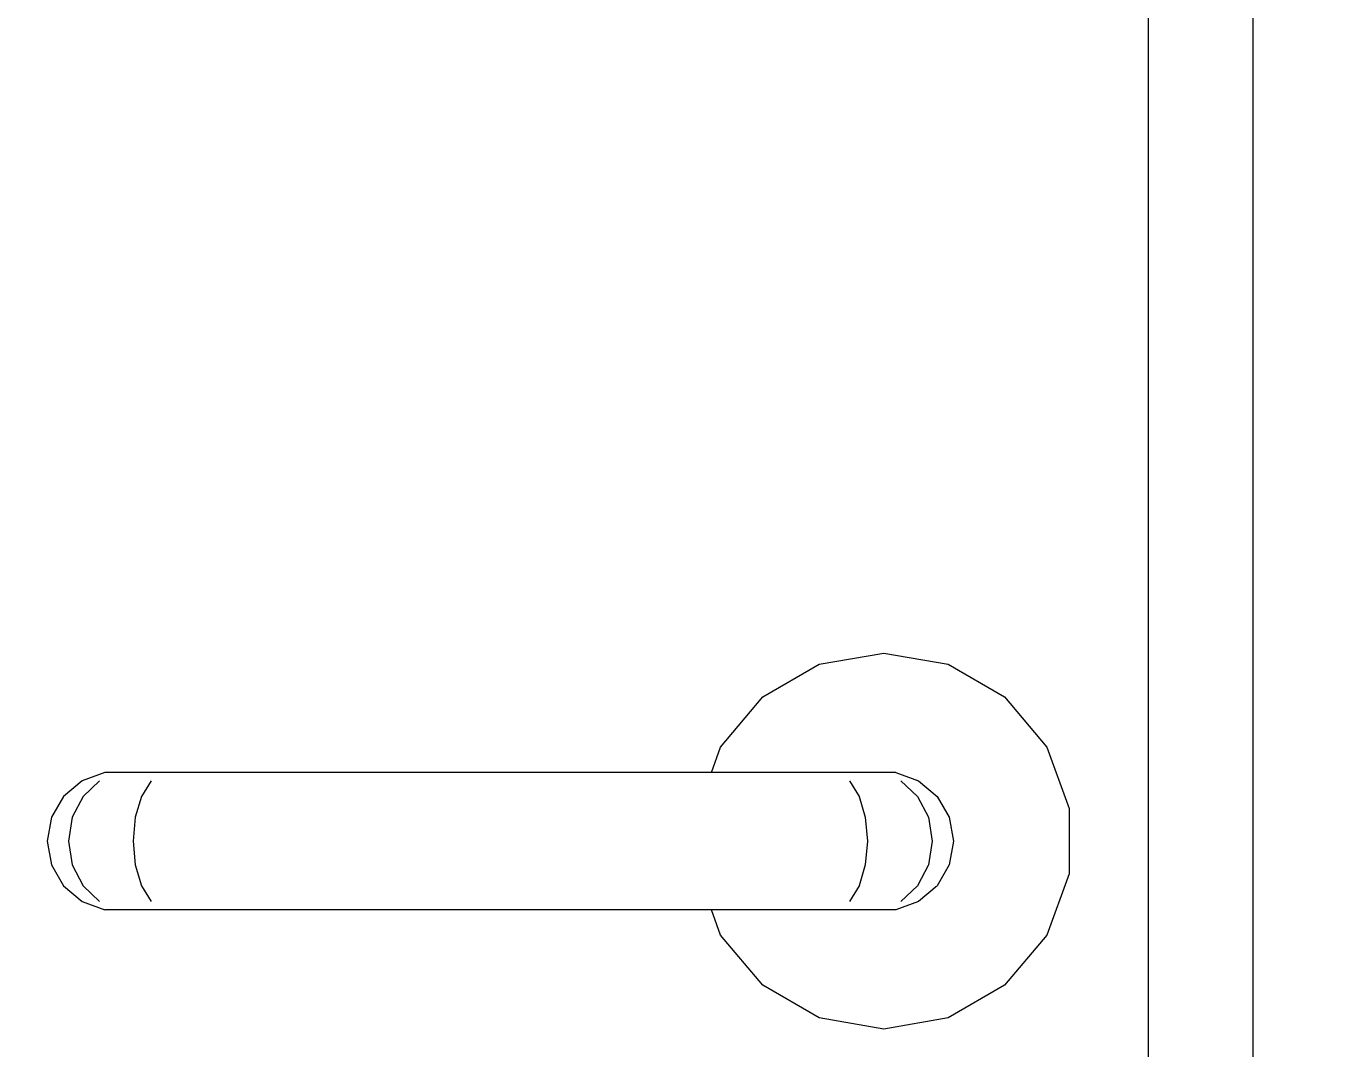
# Model space of a CAD drawing. Header units: millimetres. Extents: x -15634 to 67596, y -3027 to 55843.
# Drawn here: x 23143.4 to 23331.4, y 39265.8 to 39412.5 of the extents above; entities that cross this region are included whole.
import ezdxf

# ---------------------------------------------------------------- set-up
doc = ezdxf.new("R2010")
doc.units = ezdxf.units.MM
doc.header["$MEASUREMENT"] = 0
doc.set_wipeout_variables(frame=1)
doc.linetypes.add('Wipeout_Contour', pattern=[1000, 0, -1000])
doc.layers.add('Dimensioning - General', color=7, linetype='Continuous')
doc.layers.add('Structural - Bearing', color=7, linetype='Continuous')
for name, color, linetype, lineweight, true_color in [('Dimensioning - General_Pen_No__61', 7, 'Continuous', 20, 0x6a6a6a), ('Dimensioning - General_Pen_No__88', 7, 'Continuous', 20, 0xfd4435), ('Structural - Bearing_Pen_No__82', 7, 'Continuous', 20, 0xaaaaaa)]:
    doc.layers.add(name, color=color, linetype=linetype, lineweight=lineweight, true_color=true_color)
doc.styles.add('GENERATED_STYLE_6', font='calibril.ttf')
doc.dimstyles.new('GENERATED_STYLE__3', dxfattribs={"dimtxt": 195.999997, "dimasz": 106.4, "dimexe": 0.18, "dimexo": 0.0625, "dimgap": 0.09, "dimtad": 1, "dimdec": 0, "dimlfac": 0.1, "dimzin": 0, "dimdsep": 46, "dimtxsty": 'GENERATED_STYLE_6', "dimblk": 'ARROWHEAD_2', "dimblk1": 'ARROWHEAD_2', "dimblk2": 'ARROWHEAD_2', "dimcen": 0.09, "dimse1": 1, "dimse2": 1, "dimclrd": 256, "dimclre": 256, "dimclrt": 256, "dimadec": 0, "dimazin": 0, "dimtfac": 1, "dimtdec": 4, "dimtmove": 0, "dimatfit": 3, "dimfxl": 1, "dimtolj": 1, "dimtzin": 0, "dimarcsym": 0})

# ---------------------------------------------------------------- blocks, each defined once
blk = doc.blocks.new('*D61')
at = {"layer": 'Dimensioning - General_Pen_No__61', "color": 251, "linetype": 'Continuous', "lineweight": 20, "true_color": 0x6a6a6a, "transparency": 16777216}
for p, q in [((27454.43, 40936.02), (27594.43, 40855.19)), ((27629.43, 40895.6), (27419.43, 40895.6)), ((27524.43, 38195.6), (27524.43, 40895.6)), ((27454.43, 38236.02), (27594.43, 38155.19)), ((27629.43, 38195.6), (27419.43, 38195.6))]:
    blk.add_line(p, q, dxfattribs=at)
at = {"layer": 'Dimensioning - General_Pen_No__88', "color": 20, "lineweight": 20, "true_color": 0xfd4435, "transparency": 16777216, "char_height": 196, "attachment_point": 7, "rotation": 90, "style": 'GENERATED_STYLE_6'}
for s, insert in [('\\A1;{\\pql;\\fCalibri Light|b0|i0|c0|p34;20}', (27485.23, 40537.36)), ('\\A1;{\\pql;\\fCalibri Light|b0|i0|c0|p34;270}', (27485.23, 39307.27))]:
    blk.add_mtext(s, dxfattribs=dict(at, insert=insert))
blk = doc.blocks.new('ARROWHEAD_2')
at = {"color": 0, "linetype": 'Continuous', "lineweight": 0}
for p, q in [((-0.3781, -0.655), (0.3781, 0.655)), ((0, 0), (-1, 0))]:
    blk.add_line(p, q, dxfattribs=at)
blk = doc.blocks.new('*D109')
at = {"layer": 'Dimensioning - General_Pen_No__61', "color": 251, "linetype": 'Continuous', "lineweight": 20, "true_color": 0x6a6a6a, "transparency": 16777216}
for p, q in [((28004.43, 40936.02), (28144.43, 40855.19)), ((28179.43, 40895.6), (27969.43, 40895.6)), ((28074.43, 38195.6), (28074.43, 40895.6)), ((28004.43, 38236.02), (28144.43, 38155.19)), ((28179.43, 38195.6), (27969.43, 38195.6))]:
    blk.add_line(p, q, dxfattribs=at)
at = {"layer": 'Dimensioning - General_Pen_No__88', "color": 20, "lineweight": 20, "true_color": 0xfd4435, "transparency": 16777216, "char_height": 196, "attachment_point": 7, "rotation": 90, "style": 'GENERATED_STYLE_6'}
for s, insert in [('\\A1;{\\pql;\\fCalibri Light|b0|i0|c0|p34;20}', (28035.23, 40537.36)), ('\\A1;{\\pql;\\fCalibri Light|b0|i0|c0|p34;270}', (28035.23, 39307.27))]:
    blk.add_mtext(s, dxfattribs=dict(at, insert=insert))
blk = doc.blocks.new('*D133')
at = {"layer": 'Dimensioning - General_Pen_No__61', "color": 251, "linetype": 'Continuous', "lineweight": 20, "true_color": 0x6a6a6a, "transparency": 16777216}
for p, q in [((28554.43, 41136.02), (28694.43, 41055.19)), ((28729.43, 41095.6), (28519.43, 41095.6)), ((28624.43, 38195.6), (28624.43, 41095.6)), ((28554.43, 38236.02), (28694.43, 38155.19)), ((28729.43, 38195.6), (28519.43, 38195.6))]:
    blk.add_line(p, q, dxfattribs=at)
at = {"layer": 'Dimensioning - General_Pen_No__88', "color": 20, "lineweight": 20, "true_color": 0xfd4435, "transparency": 16777216, "insert": (28585.23, 39407.27), "char_height": 196, "attachment_point": 7, "rotation": 90, "style": 'GENERATED_STYLE_6'}
blk.add_mtext('\\A1;{\\pql;\\fCalibri Light|b0|i0|c0|p34;290}', dxfattribs=at)
blk = doc.blocks.new('*D157')
at = {"layer": 'Dimensioning - General_Pen_No__61', "color": 251, "linetype": 'Continuous', "lineweight": 20, "true_color": 0x6a6a6a, "transparency": 16777216}
for p, q in [((34964.93, 40936.02), (35104.93, 40855.19)), ((35139.93, 40895.6), (34929.93, 40895.6)), ((35034.93, 38195.6), (35034.93, 40895.6)), ((34964.93, 38236.02), (35104.93, 38155.19)), ((35139.93, 38195.6), (34929.93, 38195.6))]:
    blk.add_line(p, q, dxfattribs=at)
at = {"layer": 'Dimensioning - General_Pen_No__88', "color": 20, "lineweight": 20, "true_color": 0xfd4435, "transparency": 16777216, "char_height": 196, "attachment_point": 7, "rotation": 90, "style": 'GENERATED_STYLE_6'}
for s, insert in [('\\A1;{\\pql;\\fCalibri Light|b0|i0|c0|p34;20}', (34995.73, 40537.36)), ('\\A1;{\\pql;\\fCalibri Light|b0|i0|c0|p34;270}', (34995.73, 39307.27))]:
    blk.add_mtext(s, dxfattribs=dict(at, insert=insert))
blk = doc.blocks.new('*D205')
at = {"layer": 'Dimensioning - General_Pen_No__61', "color": 251, "linetype": 'Continuous', "lineweight": 20, "true_color": 0x6a6a6a, "transparency": 16777216}
for p, q in [((35514.93, 40936.02), (35654.93, 40855.19)), ((35689.93, 40895.6), (35479.93, 40895.6)), ((35584.93, 38195.6), (35584.93, 40895.6)), ((35514.93, 38236.02), (35654.93, 38155.19)), ((35689.93, 38195.6), (35479.93, 38195.6))]:
    blk.add_line(p, q, dxfattribs=at)
at = {"layer": 'Dimensioning - General_Pen_No__88', "color": 20, "lineweight": 20, "true_color": 0xfd4435, "transparency": 16777216, "char_height": 196, "attachment_point": 7, "rotation": 90, "style": 'GENERATED_STYLE_6'}
for s, insert in [('\\A1;{\\pql;\\fCalibri Light|b0|i0|c0|p34;20}', (35545.73, 40537.36)), ('\\A1;{\\pql;\\fCalibri Light|b0|i0|c0|p34;270}', (35545.73, 39307.27))]:
    blk.add_mtext(s, dxfattribs=dict(at, insert=insert))
blk = doc.blocks.new('*D229')
at = {"layer": 'Dimensioning - General_Pen_No__61', "color": 251, "linetype": 'Continuous', "lineweight": 20, "true_color": 0x6a6a6a, "transparency": 16777216}
for p, q in [((36064.93, 41136.02), (36204.93, 41055.19)), ((36239.93, 41095.6), (36029.93, 41095.6)), ((36134.93, 38195.6), (36134.93, 41095.6)), ((36064.93, 38236.02), (36204.93, 38155.19)), ((36239.93, 38195.6), (36029.93, 38195.6))]:
    blk.add_line(p, q, dxfattribs=at)
at = {"layer": 'Dimensioning - General_Pen_No__88', "color": 20, "lineweight": 20, "true_color": 0xfd4435, "transparency": 16777216, "insert": (36095.73, 39407.27), "char_height": 196, "attachment_point": 7, "rotation": 90, "style": 'GENERATED_STYLE_6'}
blk.add_mtext('\\A1;{\\pql;\\fCalibri Light|b0|i0|c0|p34;290}', dxfattribs=at)

msp = doc.modelspace()

# ---------------------------------------------------------------- wipeouts: each hides what was drawn before it
at = {"color": 254, "linetype": 'Wipeout_Contour', "lineweight": 0, "ltscale": 182939.686384}
msp.add_wipeout([(23319.37, 38295.6), (23331.37, 38295.6), (23331.37, 40382.6), (23319.37, 40370.6)], dxfattribs=at).dxf.layer = 'Structural - Bearing'
at = {"color": 254, "linetype": 'Wipeout_Contour', "lineweight": 0, "ltscale": 1233038.039666045}
msp.add_wipeout([(23242.98, 39309.1), (23241.66, 39305.45), (23268.1, 39305.45), (23271.37, 39304.26), (23274.03, 39302.03), (23275.76, 39299.02), (23276.37, 39295.6), (23275.76, 39292.18), (23274.03, 39289.18), (23271.37, 39286.94), (23268.1, 39285.76), (23241.66, 39285.76), (23242.98, 39282.1), (23249.01, 39274.92), (23257.13, 39270.23), (23266.37, 39268.6), (23275.6, 39270.23), (23283.72, 39274.92), (23289.75, 39282.1), (23292.96, 39290.92), (23292.96, 39300.29), (23289.75, 39309.1), (23283.72, 39316.29), (23275.6, 39320.98), (23266.37, 39322.6), (23257.13, 39320.98), (23249.01, 39316.29)], dxfattribs=at).dxf.layer = 'Structural - Bearing'

# ---------------------------------------------------------------- next in the draw order: linework, layer by layer
at = {"layer": 'Structural - Bearing_Pen_No__82', "color": 253, "linetype": 'Continuous', "lineweight": 20, "true_color": 0xaaaaaa}
for p, q in [((23257.13, 39320.98), (23266.37, 39322.6)), ((23266.37, 39322.6), (23275.6, 39320.98)), ((23249.01, 39316.29), (23257.13, 39320.98)), ((23275.6, 39320.98), (23283.72, 39316.29)), ((23242.98, 39309.1), (23249.01, 39316.29)), ((23283.72, 39316.29), (23289.75, 39309.1)), ((23289.75, 39309.1), (23292.96, 39300.29)), ((23292.96, 39300.29), (23292.96, 39290.92)), ((23292.96, 39290.92), (23289.75, 39282.1)), ((23249.01, 39274.92), (23242.98, 39282.1)), ((23289.75, 39282.1), (23283.72, 39274.92)), ((23257.13, 39270.23), (23249.01, 39274.92)), ((23283.72, 39274.92), (23275.6, 39270.23)), ((23266.37, 39268.6), (23257.13, 39270.23)), ((23275.6, 39270.23), (23266.37, 39268.6))]:
    msp.add_line(p, q, dxfattribs=at)

# ---------------------------------------------------------------- next in the draw order: wipeouts: each hides what was drawn before it
at = {"color": 254, "linetype": 'Wipeout_Contour', "lineweight": 0, "ltscale": 182875.776807}
msp.add_wipeout([(23304.37, 40355.6), (23304.37, 38295.6), (23319.37, 38295.6), (23319.37, 40355.6)], dxfattribs=at).dxf.layer = 'Structural - Bearing'
at = {"color": 254, "linetype": 'Wipeout_Contour', "lineweight": 0, "ltscale": 182704.05978}
msp.add_wipeout([(23265.91, 39305.45), (23268.84, 39304.26), (23271.37, 39304.26), (23268.1, 39305.45)], dxfattribs=at).dxf.layer = 'Structural - Bearing'
at = {"color": 254, "linetype": 'Wipeout_Contour', "lineweight": 0, "ltscale": 182678.534533}
msp.add_wipeout([(23273.32, 39295.6), (23272.78, 39292.18), (23275.76, 39292.18), (23276.37, 39295.6)], dxfattribs=at).dxf.layer = 'Structural - Bearing'

# ---------------------------------------------------------------- next in the draw order: linework, layer by layer
at = {"layer": 'Structural - Bearing_Pen_No__82', "color": 253, "linetype": 'Continuous', "lineweight": 20, "true_color": 0xaaaaaa}
for p, q in [((23319.37, 38295.6), (23319.37, 40370.6)), ((23304.37, 38295.6), (23304.37, 40355.6))]:
    msp.add_line(p, q, dxfattribs=at)

# ---------------------------------------------------------------- next in the draw order: wipeouts: each hides what was drawn before it
at = {"color": 254, "linetype": 'Wipeout_Contour', "lineweight": 0, "ltscale": 182703.893015}
msp.add_wipeout([(23268.84, 39304.26), (23271.23, 39302.03), (23274.03, 39302.03), (23271.37, 39304.26)], dxfattribs=at).dxf.layer = 'Structural - Bearing'
at = {"color": 254, "linetype": 'Wipeout_Contour', "lineweight": 0, "ltscale": 182665.223528}
msp.add_wipeout([(23271.23, 39289.18), (23274.03, 39289.18), (23275.76, 39292.18), (23272.78, 39292.18)], dxfattribs=at).dxf.layer = 'Structural - Bearing'

# ---------------------------------------------------------------- next in the draw order: wipeouts: each hides what was drawn before it
at = {"color": 254, "linetype": 'Wipeout_Contour', "lineweight": 0, "ltscale": 182694.801846}
msp.add_wipeout([(23259.77, 39305.45), (23261.46, 39304.26), (23268.84, 39304.26), (23265.91, 39305.45)], dxfattribs=at).dxf.layer = 'Structural - Bearing'
at = {"color": 254, "linetype": 'Wipeout_Contour', "lineweight": 0, "ltscale": 182699.117337}
msp.add_wipeout([(23271.23, 39302.03), (23272.78, 39299.02), (23275.76, 39299.02), (23274.03, 39302.03)], dxfattribs=at).dxf.layer = 'Structural - Bearing'
at = {"color": 254, "linetype": 'Wipeout_Contour', "lineweight": 0, "ltscale": 182651.963517}
msp.add_wipeout([(23268.84, 39286.94), (23271.37, 39286.94), (23274.03, 39289.18), (23271.23, 39289.18)], dxfattribs=at).dxf.layer = 'Structural - Bearing'

# ---------------------------------------------------------------- next in the draw order: linework, layer by layer
at = {"layer": 'Structural - Bearing_Pen_No__82', "color": 253, "linetype": 'Continuous', "lineweight": 20, "true_color": 0xaaaaaa}
msp.add_line((23268.1, 39305.45), (23265.91, 39305.45), dxfattribs=at)

# ---------------------------------------------------------------- next in the draw order: wipeouts: each hides what was drawn before it
at = {"color": 254, "linetype": 'Wipeout_Contour', "lineweight": 0, "ltscale": 182693.16609}
msp.add_wipeout([(23261.46, 39304.26), (23262.83, 39302.03), (23271.23, 39302.03), (23268.84, 39304.26)], dxfattribs=at).dxf.layer = 'Structural - Bearing'
at = {"color": 254, "linetype": 'Wipeout_Contour', "lineweight": 0, "ltscale": 182690.305588}
msp.add_wipeout([(23272.78, 39299.02), (23273.32, 39295.6), (23276.37, 39295.6), (23275.76, 39299.02)], dxfattribs=at).dxf.layer = 'Structural - Bearing'
at = {"color": 254, "linetype": 'Wipeout_Contour', "lineweight": 0, "ltscale": 182640.356887}
msp.add_wipeout([(23268.84, 39286.94), (23265.91, 39285.76), (23268.1, 39285.76), (23271.37, 39286.94)], dxfattribs=at).dxf.layer = 'Structural - Bearing'

# ---------------------------------------------------------------- next in the draw order: linework, layer by layer
at = {"layer": 'Structural - Bearing_Pen_No__82', "color": 253, "linetype": 'Continuous', "lineweight": 20, "true_color": 0xaaaaaa}
for p, q in [((23268.1, 39305.45), (23271.37, 39304.26)), ((23275.76, 39299.02), (23276.37, 39295.6)), ((23276.37, 39295.6), (23275.76, 39292.18))]:
    msp.add_line(p, q, dxfattribs=at)

# ---------------------------------------------------------------- next in the draw order: wipeouts: each hides what was drawn before it
at = {"color": 254, "linetype": 'Wipeout_Contour', "lineweight": 0, "ltscale": 182678.941649}
msp.add_wipeout([(23259.77, 39305.45), (23251.6, 39305.45), (23252.03, 39304.26), (23261.46, 39304.26)], dxfattribs=at).dxf.layer = 'Structural - Bearing'
at = {"color": 254, "linetype": 'Wipeout_Contour', "lineweight": 0, "ltscale": 182687.296755}
msp.add_wipeout([(23262.83, 39302.03), (23263.73, 39299.02), (23272.78, 39299.02), (23271.23, 39302.03)], dxfattribs=at).dxf.layer = 'Structural - Bearing'
at = {"color": 254, "linetype": 'Wipeout_Contour', "lineweight": 0, "ltscale": 182666.126864}
msp.add_wipeout([(23264.04, 39295.6), (23263.73, 39292.18), (23272.78, 39292.18), (23273.32, 39295.6)], dxfattribs=at).dxf.layer = 'Structural - Bearing'

# ---------------------------------------------------------------- next in the draw order: linework, layer by layer
at = {"layer": 'Structural - Bearing_Pen_No__82', "color": 253, "linetype": 'Continuous', "lineweight": 20, "true_color": 0xaaaaaa}
for p, q in [((23265.91, 39305.45), (23259.77, 39305.45)), ((23268.84, 39304.26), (23271.23, 39302.03)), ((23271.37, 39304.26), (23274.03, 39302.03)), ((23275.76, 39292.18), (23274.03, 39289.18))]:
    msp.add_line(p, q, dxfattribs=at)

# ---------------------------------------------------------------- next in the draw order: wipeouts: each hides what was drawn before it
at = {"color": 254, "linetype": 'Wipeout_Contour', "lineweight": 0, "ltscale": 182674.996871}
msp.add_wipeout([(23261.46, 39304.26), (23252.03, 39304.26), (23252.38, 39302.03), (23262.83, 39302.03)], dxfattribs=at).dxf.layer = 'Structural - Bearing'
at = {"color": 254, "linetype": 'Wipeout_Contour', "lineweight": 0, "ltscale": 182677.898711}
msp.add_wipeout([(23272.78, 39299.02), (23263.73, 39299.02), (23264.04, 39295.6), (23273.32, 39295.6)], dxfattribs=at).dxf.layer = 'Structural - Bearing'
at = {"color": 254, "linetype": 'Wipeout_Contour', "lineweight": 0, "ltscale": 182653.400772}
msp.add_wipeout([(23263.73, 39292.18), (23262.83, 39289.18), (23271.23, 39289.18), (23272.78, 39292.18)], dxfattribs=at).dxf.layer = 'Structural - Bearing'

# ---------------------------------------------------------------- next in the draw order: linework, layer by layer
at = {"layer": 'Structural - Bearing_Pen_No__82', "color": 253, "linetype": 'Continuous', "lineweight": 20, "true_color": 0xaaaaaa}
for p, q in [((23271.23, 39302.03), (23272.78, 39299.02)), ((23274.03, 39302.03), (23275.76, 39299.02)), ((23272.78, 39299.02), (23273.32, 39295.6)), ((23273.32, 39295.6), (23272.78, 39292.18))]:
    msp.add_line(p, q, dxfattribs=at)

# ---------------------------------------------------------------- next in the draw order: wipeouts: each hides what was drawn before it
at = {"color": 254, "linetype": 'Wipeout_Contour', "lineweight": 0, "ltscale": 182587.651765}
msp.add_wipeout([(23251.6, 39305.45), (23171.14, 39305.45), (23170.71, 39304.26), (23252.03, 39304.26)], dxfattribs=at).dxf.layer = 'Structural - Bearing'
at = {"color": 254, "linetype": 'Wipeout_Contour', "lineweight": 0, "ltscale": 182667.413387}
msp.add_wipeout([(23262.83, 39302.03), (23252.38, 39302.03), (23252.6, 39299.02), (23263.73, 39299.02)], dxfattribs=at).dxf.layer = 'Structural - Bearing'
at = {"color": 254, "linetype": 'Wipeout_Contour', "lineweight": 0, "ltscale": 182645.330839}
msp.add_wipeout([(23264.04, 39295.6), (23252.68, 39295.6), (23252.6, 39292.18), (23263.73, 39292.18)], dxfattribs=at).dxf.layer = 'Structural - Bearing'
at = {"color": 254, "linetype": 'Wipeout_Contour', "lineweight": 0, "ltscale": 182641.233564}
msp.add_wipeout([(23262.83, 39289.18), (23261.46, 39286.94), (23268.84, 39286.94), (23271.23, 39289.18)], dxfattribs=at).dxf.layer = 'Structural - Bearing'

# ---------------------------------------------------------------- next in the draw order: linework, layer by layer
at = {"layer": 'Structural - Bearing_Pen_No__82', "color": 253, "linetype": 'Continuous', "lineweight": 20, "true_color": 0xaaaaaa}
for p, q in [((23241.66, 39305.45), (23242.98, 39309.1)), ((23259.77, 39305.45), (23251.6, 39305.45)), ((23261.46, 39304.26), (23262.83, 39302.03)), ((23272.78, 39292.18), (23271.23, 39289.18)), ((23274.03, 39289.18), (23271.37, 39286.94))]:
    msp.add_line(p, q, dxfattribs=at)

# ---------------------------------------------------------------- next in the draw order: wipeouts: each hides what was drawn before it
at = {"color": 254, "linetype": 'Wipeout_Contour', "lineweight": 0, "ltscale": 182581.762802}
msp.add_wipeout([(23252.03, 39304.26), (23170.71, 39304.26), (23170.36, 39302.03), (23252.38, 39302.03)], dxfattribs=at).dxf.layer = 'Structural - Bearing'
at = {"color": 254, "linetype": 'Wipeout_Contour', "lineweight": 0, "ltscale": 182657.104013}
msp.add_wipeout([(23263.73, 39299.02), (23252.6, 39299.02), (23252.68, 39295.6), (23264.04, 39295.6)], dxfattribs=at).dxf.layer = 'Structural - Bearing'
at = {"color": 254, "linetype": 'Wipeout_Contour', "lineweight": 0, "ltscale": 182633.513751}
msp.add_wipeout([(23263.73, 39292.18), (23252.6, 39292.18), (23252.38, 39289.18), (23262.83, 39289.18)], dxfattribs=at).dxf.layer = 'Structural - Bearing'
at = {"color": 254, "linetype": 'Wipeout_Contour', "lineweight": 0, "ltscale": 182631.095736}
msp.add_wipeout([(23261.46, 39286.94), (23259.77, 39285.76), (23265.91, 39285.76), (23268.84, 39286.94)], dxfattribs=at).dxf.layer = 'Structural - Bearing'

# ---------------------------------------------------------------- next in the draw order: linework, layer by layer
at = {"layer": 'Structural - Bearing_Pen_No__82', "color": 253, "linetype": 'Continuous', "lineweight": 20, "true_color": 0xaaaaaa}
for p, q in [((23262.83, 39302.03), (23263.73, 39299.02)), ((23263.73, 39299.02), (23264.04, 39295.6)), ((23264.04, 39295.6), (23263.73, 39292.18)), ((23271.23, 39289.18), (23268.84, 39286.94)), ((23271.37, 39286.94), (23268.1, 39285.76)), ((23268.1, 39285.76), (23265.91, 39285.76))]:
    msp.add_line(p, q, dxfattribs=at)

# ---------------------------------------------------------------- next in the draw order: wipeouts: each hides what was drawn before it
at = {"color": 254, "linetype": 'Wipeout_Contour', "lineweight": 0, "ltscale": 182496.389111}
msp.add_wipeout([(23171.14, 39305.45), (23162.97, 39305.45), (23161.28, 39304.26), (23170.71, 39304.26)], dxfattribs=at).dxf.layer = 'Structural - Bearing'
at = {"color": 254, "linetype": 'Wipeout_Contour', "lineweight": 0, "ltscale": 182572.739719}
msp.add_wipeout([(23252.38, 39302.03), (23170.36, 39302.03), (23170.13, 39299.02), (23252.6, 39299.02)], dxfattribs=at).dxf.layer = 'Structural - Bearing'
at = {"color": 254, "linetype": 'Wipeout_Contour', "lineweight": 0, "ltscale": 182549.891634}
msp.add_wipeout([(23252.68, 39295.6), (23170.05, 39295.6), (23170.13, 39292.18), (23252.6, 39292.18)], dxfattribs=at).dxf.layer = 'Structural - Bearing'
at = {"color": 254, "linetype": 'Wipeout_Contour', "lineweight": 0, "ltscale": 182623.059219}
msp.add_wipeout([(23262.83, 39289.18), (23252.38, 39289.18), (23252.03, 39286.94), (23261.46, 39286.94)], dxfattribs=at).dxf.layer = 'Structural - Bearing'

# ---------------------------------------------------------------- next in the draw order: linework, layer by layer
at = {"layer": 'Structural - Bearing_Pen_No__82', "color": 253, "linetype": 'Continuous', "lineweight": 20, "true_color": 0xaaaaaa}
for p, q in [((23251.6, 39305.45), (23171.14, 39305.45)), ((23263.73, 39292.18), (23262.83, 39289.18))]:
    msp.add_line(p, q, dxfattribs=at)

# ---------------------------------------------------------------- next in the draw order: wipeouts: each hides what was drawn before it
at = {"color": 254, "linetype": 'Wipeout_Contour', "lineweight": 0, "ltscale": 182488.559859}
msp.add_wipeout([(23170.71, 39304.26), (23161.28, 39304.26), (23159.9, 39302.03), (23170.36, 39302.03)], dxfattribs=at).dxf.layer = 'Structural - Bearing'
at = {"color": 254, "linetype": 'Wipeout_Contour', "lineweight": 0, "ltscale": 182561.670952}
msp.add_wipeout([(23252.6, 39299.02), (23170.13, 39299.02), (23170.05, 39295.6), (23252.68, 39295.6)], dxfattribs=at).dxf.layer = 'Structural - Bearing'
at = {"color": 254, "linetype": 'Wipeout_Contour', "lineweight": 0, "ltscale": 182538.822525}
msp.add_wipeout([(23252.6, 39292.18), (23170.13, 39292.18), (23170.36, 39289.18), (23252.38, 39289.18)], dxfattribs=at).dxf.layer = 'Structural - Bearing'
at = {"color": 254, "linetype": 'Wipeout_Contour', "lineweight": 0, "ltscale": 182615.230032}
msp.add_wipeout([(23261.46, 39286.94), (23252.03, 39286.94), (23251.6, 39285.76), (23259.77, 39285.76)], dxfattribs=at).dxf.layer = 'Structural - Bearing'

# ---------------------------------------------------------------- next in the draw order: linework, layer by layer
at = {"layer": 'Structural - Bearing_Pen_No__82', "color": 253, "linetype": 'Continuous', "lineweight": 20, "true_color": 0xaaaaaa}
for p, q in [((23262.83, 39289.18), (23261.46, 39286.94)), ((23265.91, 39285.76), (23259.77, 39285.76))]:
    msp.add_line(p, q, dxfattribs=at)

# ---------------------------------------------------------------- next in the draw order: wipeouts: each hides what was drawn before it
at = {"color": 254, "linetype": 'Wipeout_Contour', "lineweight": 0, "ltscale": 182480.577845}
msp.add_wipeout([(23153.89, 39304.26), (23161.28, 39304.26), (23162.97, 39305.45), (23156.82, 39305.45)], dxfattribs=at).dxf.layer = 'Structural - Bearing'
at = {"color": 254, "linetype": 'Wipeout_Contour', "lineweight": 0, "ltscale": 182478.100137}
msp.add_wipeout([(23170.36, 39302.03), (23159.9, 39302.03), (23159, 39299.02), (23170.13, 39299.02)], dxfattribs=at).dxf.layer = 'Structural - Bearing'
at = {"color": 254, "linetype": 'Wipeout_Contour', "lineweight": 0, "ltscale": 182454.488091}
msp.add_wipeout([(23170.05, 39295.6), (23158.69, 39295.6), (23159, 39292.18), (23170.13, 39292.18)], dxfattribs=at).dxf.layer = 'Structural - Bearing'
at = {"color": 254, "linetype": 'Wipeout_Contour', "lineweight": 0, "ltscale": 182529.798646}
msp.add_wipeout([(23252.38, 39289.18), (23170.36, 39289.18), (23170.71, 39286.94), (23252.03, 39286.94)], dxfattribs=at).dxf.layer = 'Structural - Bearing'

# ---------------------------------------------------------------- next in the draw order: linework, layer by layer
at = {"layer": 'Structural - Bearing_Pen_No__82', "color": 253, "linetype": 'Continuous', "lineweight": 20, "true_color": 0xaaaaaa}
msp.add_line((23171.14, 39305.45), (23162.97, 39305.45), dxfattribs=at)

# ---------------------------------------------------------------- next in the draw order: wipeouts: each hides what was drawn before it
at = {"color": 254, "linetype": 'Wipeout_Contour', "lineweight": 0, "ltscale": 182470.448408}
msp.add_wipeout([(23153.89, 39304.26), (23151.51, 39302.03), (23159.9, 39302.03), (23161.28, 39304.26)], dxfattribs=at).dxf.layer = 'Structural - Bearing'
at = {"color": 254, "linetype": 'Wipeout_Contour', "lineweight": 0, "ltscale": 182466.273553}
msp.add_wipeout([(23170.13, 39299.02), (23159, 39299.02), (23158.69, 39295.6), (23170.05, 39295.6)], dxfattribs=at).dxf.layer = 'Structural - Bearing'
at = {"color": 254, "linetype": 'Wipeout_Contour', "lineweight": 0, "ltscale": 182444.165388}
msp.add_wipeout([(23170.13, 39292.18), (23159, 39292.18), (23159.9, 39289.18), (23170.36, 39289.18)], dxfattribs=at).dxf.layer = 'Structural - Bearing'
at = {"color": 254, "linetype": 'Wipeout_Contour', "lineweight": 0, "ltscale": 182523.908291}
msp.add_wipeout([(23252.03, 39286.94), (23170.71, 39286.94), (23171.14, 39285.76), (23251.6, 39285.76)], dxfattribs=at).dxf.layer = 'Structural - Bearing'

# ---------------------------------------------------------------- next in the draw order: linework, layer by layer
at = {"layer": 'Structural - Bearing_Pen_No__82', "color": 253, "linetype": 'Continuous', "lineweight": 20, "true_color": 0xaaaaaa}
for p, q in [((23242.98, 39282.1), (23241.66, 39285.76)), ((23259.77, 39285.76), (23251.6, 39285.76))]:
    msp.add_line(p, q, dxfattribs=at)

# ---------------------------------------------------------------- next in the draw order: wipeouts: each hides what was drawn before it
at = {"color": 254, "linetype": 'Wipeout_Contour', "lineweight": 0, "ltscale": 182471.351843}
msp.add_wipeout([(23154.63, 39305.45), (23151.37, 39304.26), (23153.89, 39304.26), (23156.82, 39305.45)], dxfattribs=at).dxf.layer = 'Structural - Bearing'
at = {"color": 254, "linetype": 'Wipeout_Contour', "lineweight": 0, "ltscale": 182458.281372}
msp.add_wipeout([(23151.51, 39302.03), (23149.95, 39299.02), (23159, 39299.02), (23159.9, 39302.03)], dxfattribs=at).dxf.layer = 'Structural - Bearing'
at = {"color": 254, "linetype": 'Wipeout_Contour', "lineweight": 0, "ltscale": 182433.760391}
msp.add_wipeout([(23158.69, 39295.6), (23149.41, 39295.6), (23149.95, 39292.18), (23159, 39292.18)], dxfattribs=at).dxf.layer = 'Structural - Bearing'
at = {"color": 254, "linetype": 'Wipeout_Contour', "lineweight": 0, "ltscale": 182436.569202}
msp.add_wipeout([(23170.36, 39289.18), (23159.9, 39289.18), (23161.28, 39286.94), (23170.71, 39286.94)], dxfattribs=at).dxf.layer = 'Structural - Bearing'

# ---------------------------------------------------------------- next in the draw order: linework, layer by layer
at = {"layer": 'Structural - Bearing_Pen_No__82', "color": 253, "linetype": 'Continuous', "lineweight": 20, "true_color": 0xaaaaaa}
for p, q in [((23156.82, 39305.45), (23154.63, 39305.45)), ((23162.97, 39305.45), (23156.82, 39305.45)), ((23161.28, 39304.26), (23159.9, 39302.03))]:
    msp.add_line(p, q, dxfattribs=at)

# ---------------------------------------------------------------- next in the draw order: wipeouts: each hides what was drawn before it
at = {"color": 254, "linetype": 'Wipeout_Contour', "lineweight": 0, "ltscale": 182459.759989}
msp.add_wipeout([(23148.71, 39302.03), (23151.51, 39302.03), (23153.89, 39304.26), (23151.37, 39304.26)], dxfattribs=at).dxf.layer = 'Structural - Bearing'
at = {"color": 254, "linetype": 'Wipeout_Contour', "lineweight": 0, "ltscale": 182445.547177}
msp.add_wipeout([(23149.95, 39299.02), (23149.41, 39295.6), (23158.69, 39295.6), (23159, 39299.02)], dxfattribs=at).dxf.layer = 'Structural - Bearing'
at = {"color": 254, "linetype": 'Wipeout_Contour', "lineweight": 0, "ltscale": 182424.342973}
msp.add_wipeout([(23149.95, 39292.18), (23151.51, 39289.18), (23159.9, 39289.18), (23159, 39292.18)], dxfattribs=at).dxf.layer = 'Structural - Bearing'
at = {"color": 254, "linetype": 'Wipeout_Contour', "lineweight": 0, "ltscale": 182432.613784}
msp.add_wipeout([(23170.71, 39286.94), (23161.28, 39286.94), (23162.97, 39285.76), (23171.14, 39285.76)], dxfattribs=at).dxf.layer = 'Structural - Bearing'

# ---------------------------------------------------------------- next in the draw order: linework, layer by layer
at = {"layer": 'Structural - Bearing_Pen_No__82', "color": 253, "linetype": 'Continuous', "lineweight": 20, "true_color": 0xaaaaaa}
for p, q in [((23154.63, 39305.45), (23151.37, 39304.26)), ((23159.9, 39302.03), (23159, 39299.02)), ((23159, 39299.02), (23158.69, 39295.6)), ((23158.69, 39295.6), (23159, 39292.18)), ((23251.6, 39285.76), (23171.14, 39285.76))]:
    msp.add_line(p, q, dxfattribs=at)

# ---------------------------------------------------------------- next in the draw order: wipeouts: each hides what was drawn before it
at = {"color": 254, "linetype": 'Wipeout_Contour', "lineweight": 0, "ltscale": 182446.504444}
msp.add_wipeout([(23148.71, 39302.03), (23146.97, 39299.02), (23149.95, 39299.02), (23151.51, 39302.03)], dxfattribs=at).dxf.layer = 'Structural - Bearing'
at = {"color": 254, "linetype": 'Wipeout_Contour', "lineweight": 0, "ltscale": 182421.399215}
msp.add_wipeout([(23149.41, 39295.6), (23146.37, 39295.6), (23146.97, 39292.18), (23149.95, 39292.18)], dxfattribs=at).dxf.layer = 'Structural - Bearing'
at = {"color": 254, "linetype": 'Wipeout_Contour', "lineweight": 0, "ltscale": 182418.452631}
msp.add_wipeout([(23159.9, 39289.18), (23151.51, 39289.18), (23153.89, 39286.94), (23161.28, 39286.94)], dxfattribs=at).dxf.layer = 'Structural - Bearing'

# ---------------------------------------------------------------- next in the draw order: linework, layer by layer
at = {"layer": 'Structural - Bearing_Pen_No__82', "color": 253, "linetype": 'Continuous', "lineweight": 20, "true_color": 0xaaaaaa}
for p, q in [((23151.37, 39304.26), (23148.71, 39302.03)), ((23153.89, 39304.26), (23151.51, 39302.03)), ((23159, 39292.18), (23159.9, 39289.18))]:
    msp.add_line(p, q, dxfattribs=at)

# ---------------------------------------------------------------- next in the draw order: wipeouts: each hides what was drawn before it
at = {"color": 254, "linetype": 'Wipeout_Contour', "lineweight": 0, "ltscale": 182433.186792}
msp.add_wipeout([(23146.97, 39299.02), (23146.37, 39295.6), (23149.41, 39295.6), (23149.95, 39299.02)], dxfattribs=at).dxf.layer = 'Structural - Bearing'
at = {"color": 254, "linetype": 'Wipeout_Contour', "lineweight": 0, "ltscale": 182412.563874}
msp.add_wipeout([(23146.97, 39292.18), (23148.71, 39289.18), (23151.51, 39289.18), (23149.95, 39292.18)], dxfattribs=at).dxf.layer = 'Structural - Bearing'
at = {"color": 254, "linetype": 'Wipeout_Contour', "lineweight": 0, "ltscale": 182416.797016}
msp.add_wipeout([(23153.89, 39286.94), (23156.82, 39285.76), (23162.97, 39285.76), (23161.28, 39286.94)], dxfattribs=at).dxf.layer = 'Structural - Bearing'

# ---------------------------------------------------------------- next in the draw order: linework, layer by layer
at = {"layer": 'Structural - Bearing_Pen_No__82', "color": 253, "linetype": 'Continuous', "lineweight": 20, "true_color": 0xaaaaaa}
for p, q in [((23148.71, 39302.03), (23146.97, 39299.02)), ((23151.51, 39302.03), (23149.95, 39299.02)), ((23146.97, 39299.02), (23146.37, 39295.6)), ((23149.95, 39299.02), (23149.41, 39295.6)), ((23146.37, 39295.6), (23146.97, 39292.18)), ((23149.41, 39295.6), (23149.95, 39292.18)), ((23159.9, 39289.18), (23161.28, 39286.94)), ((23171.14, 39285.76), (23162.97, 39285.76))]:
    msp.add_line(p, q, dxfattribs=at)

# ---------------------------------------------------------------- next in the draw order: wipeouts: each hides what was drawn before it
at = {"color": 254, "linetype": 'Wipeout_Contour', "lineweight": 0, "ltscale": 182407.761186}
msp.add_wipeout([(23148.71, 39289.18), (23151.37, 39286.94), (23153.89, 39286.94), (23151.51, 39289.18)], dxfattribs=at).dxf.layer = 'Structural - Bearing'

# ---------------------------------------------------------------- next in the draw order: linework, layer by layer
at = {"layer": 'Structural - Bearing_Pen_No__82', "color": 253, "linetype": 'Continuous', "lineweight": 20, "true_color": 0xaaaaaa}
for p, q in [((23146.97, 39292.18), (23148.71, 39289.18)), ((23149.95, 39292.18), (23151.51, 39289.18))]:
    msp.add_line(p, q, dxfattribs=at)

# ---------------------------------------------------------------- next in the draw order: wipeouts: each hides what was drawn before it
at = {"color": 254, "linetype": 'Wipeout_Contour', "lineweight": 0, "ltscale": 182407.5678}
msp.add_wipeout([(23151.37, 39286.94), (23154.63, 39285.76), (23156.82, 39285.76), (23153.89, 39286.94)], dxfattribs=at).dxf.layer = 'Structural - Bearing'

# ---------------------------------------------------------------- next in the draw order: linework, layer by layer
at = {"layer": 'Structural - Bearing_Pen_No__82', "color": 253, "linetype": 'Continuous', "lineweight": 20, "true_color": 0xaaaaaa}
for p, q in [((23148.71, 39289.18), (23151.37, 39286.94)), ((23151.51, 39289.18), (23153.89, 39286.94)), ((23151.37, 39286.94), (23154.63, 39285.76)), ((23156.82, 39285.76), (23154.63, 39285.76)), ((23162.97, 39285.76), (23156.82, 39285.76))]:
    msp.add_line(p, q, dxfattribs=at)

# ---------------------------------------------------------------- next in the draw order: dimensions: what is measured, and where the dimension line sits
at = {"layer": 'Dimensioning - General', "color": 251, "linetype": 'Continuous', "lineweight": 20, "true_color": 0x6a6a6a}
for base, p1, p2, picture, middle in [((28624.43, 41095.6), (2113.03, 38195.6), (2139.38, 41095.6), '*D133', (28487.23, 39631.4)), ((36134.93, 41095.6), (9623.52, 38195.6), (9649.88, 41095.6), '*D229', (35997.73, 39631.4)), ((28074.43, 40895.6), (-261.28, 38195.6), (-233.47, 40895.6), '*D109', (27937.23, 39531.4)), ((27524.43, 40895.6), (236.13, 38195.6), (209.37, 40895.6), '*D61', (27387.23, 39531.4)), ((35584.93, 40895.6), (7249.21, 38195.6), (7277.03, 40895.6), '*D205', (35447.73, 39531.4)), ((35034.93, 40895.6), (7746.63, 38195.6), (7719.86, 40895.6), '*D157', (34897.73, 39531.4))]:
    dim = msp.add_linear_dim(base=base, p1=p1, p2=p2, angle=90, dimstyle='GENERATED_STYLE__3', dxfattribs=at)
    dim.commit()
    dim.dimension.update_dxf_attribs({"geometry": picture, "text_midpoint": middle, "dimtype": 160, "text_rotation": 90})

doc.saveas('drawing.dxf')
